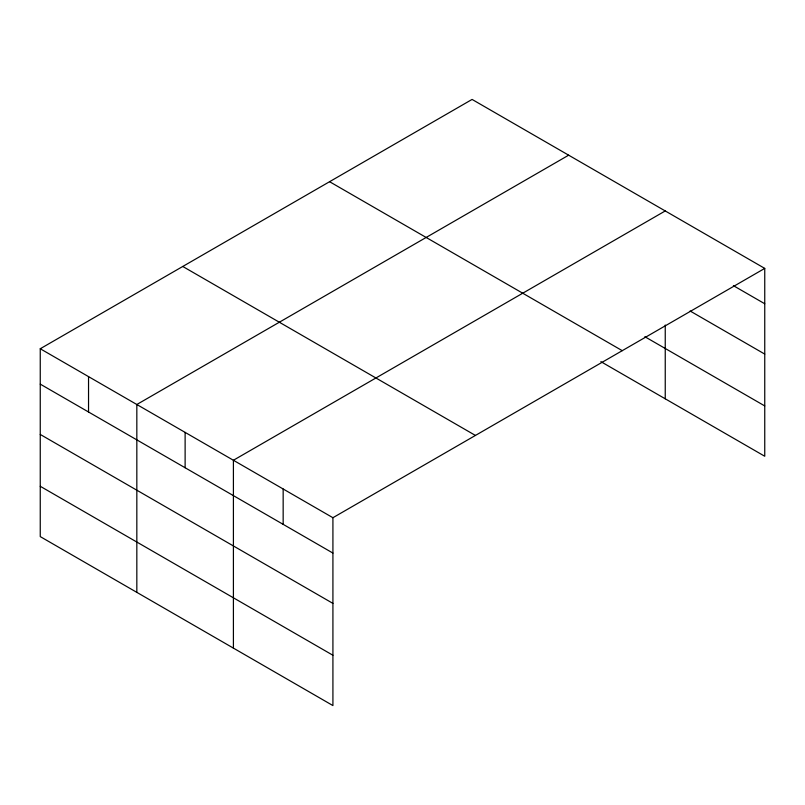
<?xml version="1.0" encoding="UTF-8"?>
<svg xmlns="http://www.w3.org/2000/svg" width="805" height="805" viewBox="0 0 805 805"><rect width="100%" height="100%" fill="white"/><g stroke="black" fill="none" stroke-linecap="round" stroke-linejoin="round"><path stroke-width="1.21" d="M764.75 268.397L472.082 99.428L40.25 348.746L40.25 536.603L332.918 705.572L332.918 517.716L764.75 268.397L764.75 456.254L600.862 361.636M568.662 155.184L136.83 404.502L136.83 592.369M665.242 210.94L233.41 460.259L233.41 648.126M733.385 285.654L764.75 303.757M690.116 311.002L764.75 354.089M644.855 336.711L764.75 405.931M329.577 181.699L622.245 350.668M182.755 266.465L475.423 435.435M40.25 348.746L332.918 517.716M40.25 384.116L332.918 553.075M40.25 434.438L332.918 603.398M40.25 486.28L332.918 655.25M665.242 325.029L665.242 398.807M283.159 488.987L283.159 524.357M185.12 432.386L185.12 467.755M88.54 376.619L88.54 411.989"/></g></svg>
